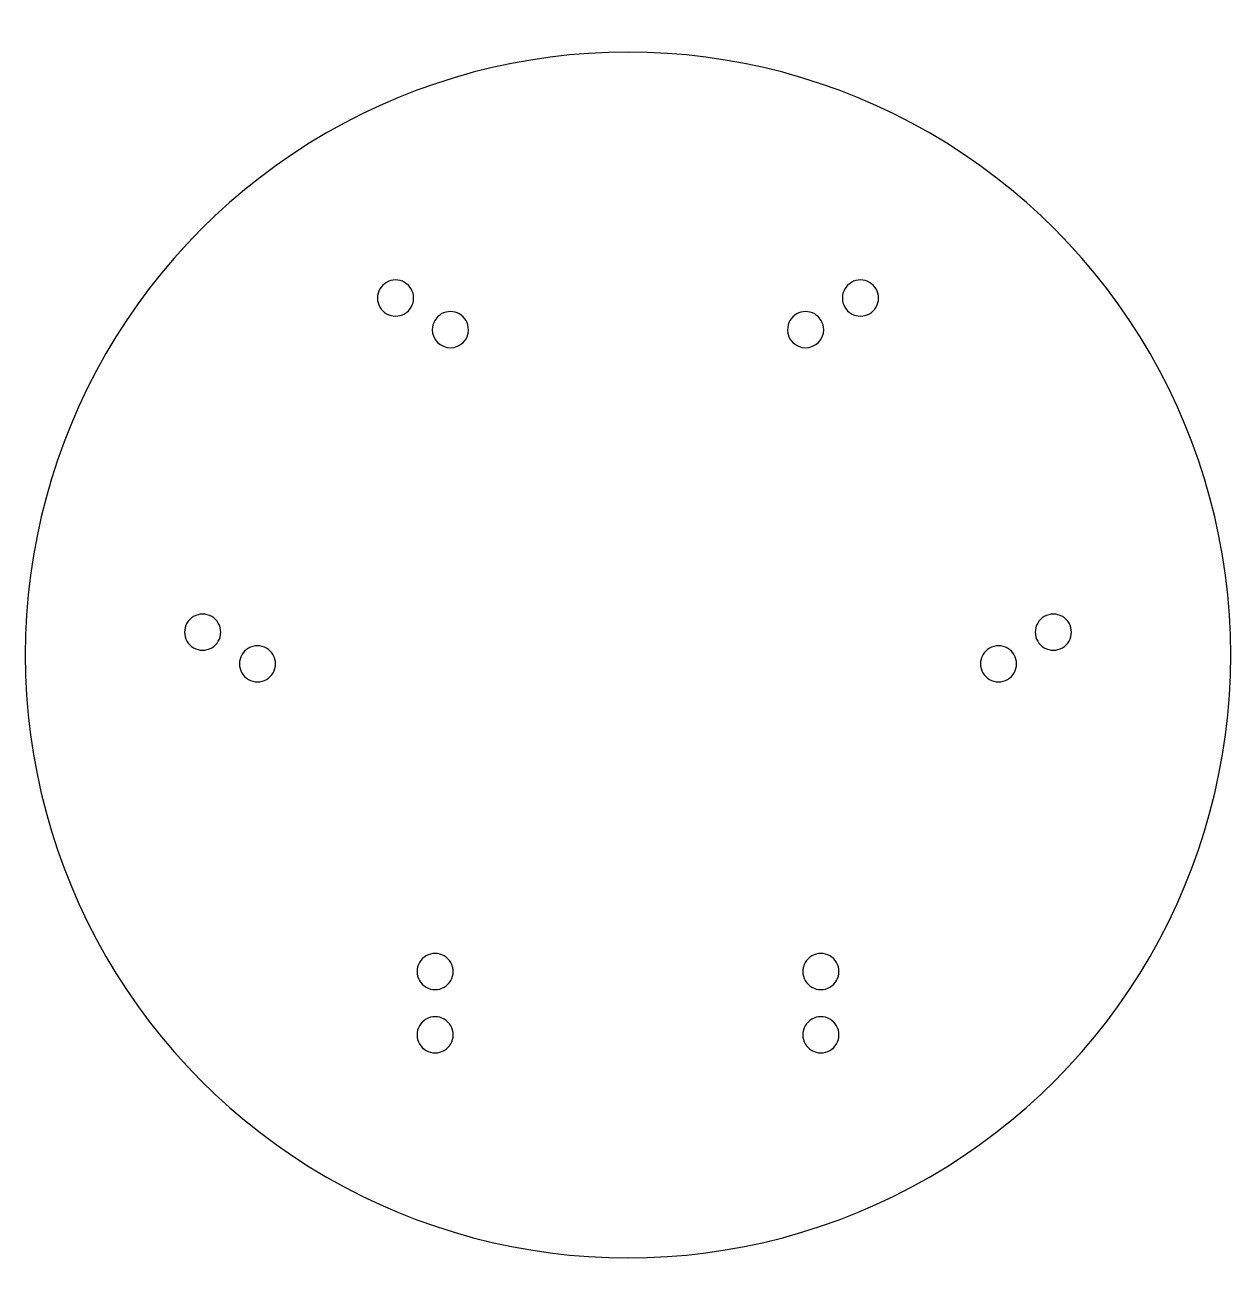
# Model space of a CAD drawing. Extents: x -100 to 100, y -104 to 104.
import ezdxf

# ---------------------------------------------------------------- set-up
doc = ezdxf.new("R2010")
doc.units = 0
doc.layers.get('0').update_dxf_attribs({"linetype": 'CONTINUOUS'})

msp = doc.modelspace()

# ---------------------------------------------------------------- linework, layer by layer
at = {"color": 7}
for p, q in [((-35.559599, 59.212812), (-35.559599, 59.212812)), ((41.559601, 59.212812), (41.559601, 59.212812)), ((-26.466333, 53.962812), (-26.466333, 53.962812)), ((32.466334, 53.962812), (32.466334, 53.962812)), ((-67.5596, 3.787198), (-67.5596, 3.787198)), ((73.559599, 3.787198), (73.559599, 3.787198)), ((100, 0), (100, 0)), ((-58.466332, -1.462813), (-58.466332, -1.462813)), ((64.466335, -1.462813), (64.466335, -1.462813)), ((-29.000001, -52.499992), (-29.000001, -52.499992)), ((35.000001, -52.499992), (35.000001, -52.499992)), ((-29.000001, -63.000014), (-29.000001, -63.000014)), ((35.000001, -63.000014), (35.000001, -63.000014))]:
    msp.add_line(p, q, dxfattribs=at)
for points in [[(50, 86.602542), (19.059893, 104.465821), (-19.059893, 104.465821), (-50, 86.602542)], [(-50, 86.602542), (-80.940108, 68.739262), (-100.000001, 35.726559), (-100, 0)], [(100, 0), (100.000001, 35.726559), (80.940108, 68.739262), (50, 86.602542)], [(-40.059601, 61.810889), (-40.987804, 61.27499), (-41.559601, 60.284609), (-41.559601, 59.212812)], [(-37.0596, 61.810889), (-37.987803, 62.346787), (-39.131397, 62.346787), (-40.059601, 61.810889)], [(-35.559599, 59.212812), (-35.559599, 60.284609), (-36.131396, 61.27499), (-37.0596, 61.810889)], [(37.0596, 61.810889), (36.131396, 61.27499), (35.559599, 60.284609), (35.559599, 59.212812)], [(40.059601, 61.810889), (39.131397, 62.346787), (37.987803, 62.346787), (37.0596, 61.810889)], [(41.559601, 59.212812), (41.559601, 60.284609), (40.987804, 61.27499), (40.059601, 61.810889)], [(-41.559601, 59.212812), (-41.559601, 58.141014), (-40.987804, 57.150633), (-40.059601, 56.614734)], [(-37.0596, 56.614734), (-36.131396, 57.150633), (-35.559599, 58.141014), (-35.559599, 59.212812)], [(35.559599, 59.212812), (35.559599, 58.141014), (36.131396, 57.150633), (37.0596, 56.614734)], [(40.059601, 56.614734), (40.987804, 57.150633), (41.559601, 58.141014), (41.559601, 59.212812)], [(-40.059601, 56.614734), (-39.131397, 56.078836), (-37.987803, 56.078836), (-37.0596, 56.614734)], [(-30.966599, 56.561655), (-31.894938, 56.025552), (-32.466662, 55.034828), (-32.466334, 53.962812)], [(-27.966068, 56.561655), (-28.894406, 57.097758), (-30.038261, 57.097758), (-30.966599, 56.561655)], [(-26.466333, 53.962812), (-26.466005, 55.034828), (-27.03773, 56.025552), (-27.966068, 56.561655)], [(27.966068, 56.561655), (27.03773, 56.025552), (26.466005, 55.034828), (26.466333, 53.962812)], [(30.966599, 56.561655), (30.038261, 57.097758), (28.894406, 57.097758), (27.966068, 56.561655)], [(32.466334, 53.962812), (32.466662, 55.034828), (31.894938, 56.025552), (30.966599, 56.561655)], [(37.0596, 56.614734), (37.987803, 56.078836), (39.131397, 56.078836), (40.059601, 56.614734)], [(-32.466334, 53.962812), (-32.465826, 52.306317), (-31.122829, 50.963732), (-29.466334, 50.963732)], [(-29.466334, 50.963732), (-27.809839, 50.963732), (-26.466842, 52.306317), (-26.466333, 53.962812)], [(26.466333, 53.962812), (26.466842, 52.306317), (27.809839, 50.963732), (29.466334, 50.963732)], [(29.466334, 50.963732), (31.122829, 50.963732), (32.465826, 52.306317), (32.466334, 53.962812)], [(-72.060131, 6.386808), (-72.988604, 5.8505), (-73.560257, 4.859433), (-73.559599, 3.787198)], [(-69.059068, 6.386808), (-69.987542, 6.923115), (-71.131658, 6.923115), (-72.060131, 6.386808)], [(-67.5596, 3.787198), (-67.558942, 4.859433), (-68.130595, 5.8505), (-69.059068, 6.386808)], [(69.059068, 6.386808), (68.130595, 5.8505), (67.558942, 4.859433), (67.5596, 3.787198)], [(72.060131, 6.386808), (71.131658, 6.923115), (69.987542, 6.923115), (69.059068, 6.386808)], [(73.559599, 3.787198), (73.560257, 4.859433), (72.988604, 5.8505), (72.060131, 6.386808)], [(-73.559599, 3.787198), (-73.560257, 2.714963), (-72.988604, 1.723895), (-72.060131, 1.187588)], [(-69.059068, 1.187588), (-68.130595, 1.723895), (-67.558942, 2.714963), (-67.5596, 3.787198)], [(67.5596, 3.787198), (67.558942, 2.714963), (68.130595, 1.723895), (69.059068, 1.187588)], [(72.060131, 1.187588), (72.988604, 1.723895), (73.560257, 2.714963), (73.559599, 3.787198)], [(-100, 0), (-100.000001, -35.72656), (-80.940109, -68.739262), (-50.000001, -86.602542)], [(-72.060131, 1.187588), (-71.131658, 0.65128), (-69.987542, 0.65128), (-69.059068, 1.187588)], [(-62.966334, 1.135264), (-63.894538, 0.599366), (-64.466335, -0.391016), (-64.466335, -1.462813)], [(-59.966333, 1.135264), (-60.894537, 1.671163), (-62.03813, 1.671163), (-62.966334, 1.135264)], [(-58.466332, -1.462813), (-58.466332, -0.391016), (-59.038129, 0.599366), (-59.966333, 1.135264)], [(50.000001, -86.602542), (80.940109, -68.739262), (100.000001, -35.72656), (100, 0)], [(59.966333, 1.135264), (59.038129, 0.599366), (58.466332, -0.391016), (58.466332, -1.462813)], [(62.966334, 1.135264), (62.03813, 1.671163), (60.894537, 1.671163), (59.966333, 1.135264)], [(64.466335, -1.462813), (64.466335, -0.391016), (63.894538, 0.599366), (62.966334, 1.135264)], [(69.059068, 1.187588), (69.987542, 0.65128), (71.131658, 0.65128), (72.060131, 1.187588)], [(-64.466335, -1.462813), (-64.466335, -2.53461), (-63.894538, -3.524991), (-62.966334, -4.06089)], [(-59.966333, -4.06089), (-59.038129, -3.524991), (-58.466332, -2.53461), (-58.466332, -1.462813)], [(58.466332, -1.462813), (58.466332, -2.53461), (59.038129, -3.524991), (59.966333, -4.06089)], [(62.966334, -4.06089), (63.894538, -3.524991), (64.466335, -2.53461), (64.466335, -1.462813)], [(-62.966334, -4.06089), (-62.03813, -4.596789), (-60.894537, -4.596789), (-59.966333, -4.06089)], [(59.966333, -4.06089), (60.894537, -4.596789), (62.03813, -4.596789), (62.966334, -4.06089)], [(-33.500532, -49.900383), (-34.429005, -50.43669), (-35.000658, -51.427757), (-35.000001, -52.499992)], [(-30.49947, -49.900383), (-31.427943, -49.364075), (-32.572059, -49.364075), (-33.500532, -49.900383)], [(-29.000001, -52.499992), (-28.999344, -51.427757), (-29.570996, -50.43669), (-30.49947, -49.900383)], [(30.49947, -49.900383), (29.570996, -50.43669), (28.999344, -51.427757), (29.000001, -52.499992)], [(33.500532, -49.900383), (32.572059, -49.364075), (31.427943, -49.364075), (30.49947, -49.900383)], [(35.000001, -52.499992), (35.000658, -51.427757), (34.429005, -50.43669), (33.500532, -49.900383)], [(-35.000001, -52.499992), (-35.000658, -53.572227), (-34.429005, -54.563295), (-33.500532, -55.099602)], [(-30.49947, -55.099602), (-29.570996, -54.563295), (-28.999344, -53.572227), (-29.000001, -52.499992)], [(29.000001, -52.499992), (28.999344, -53.572227), (29.570996, -54.563295), (30.49947, -55.099602)], [(33.500532, -55.099602), (34.429005, -54.563295), (35.000658, -53.572227), (35.000001, -52.499992)], [(-33.500532, -55.099602), (-32.572059, -55.63591), (-31.427943, -55.63591), (-30.49947, -55.099602)], [(30.49947, -55.099602), (31.427943, -55.63591), (32.572059, -55.63591), (33.500532, -55.099602)], [(-33.500532, -60.400404), (-34.429005, -60.936711), (-35.000658, -61.927779), (-35.000001, -63.000014)], [(-30.49947, -60.400404), (-31.427943, -59.864096), (-32.572059, -59.864096), (-33.500532, -60.400404)], [(-29.000001, -63.000014), (-28.999344, -61.927779), (-29.570996, -60.936711), (-30.49947, -60.400404)], [(30.49947, -60.400404), (29.570996, -60.936711), (28.999344, -61.927779), (29.000001, -63.000014)], [(33.500532, -60.400404), (32.572059, -59.864096), (31.427943, -59.864096), (30.49947, -60.400404)], [(35.000001, -63.000014), (35.000658, -61.927779), (34.429005, -60.936711), (33.500532, -60.400404)], [(-35.000001, -63.000014), (-35.000658, -64.072249), (-34.429005, -65.063316), (-33.500532, -65.599624)], [(-30.49947, -65.599624), (-29.570996, -65.063316), (-28.999344, -64.072249), (-29.000001, -63.000014)], [(29.000001, -63.000014), (28.999344, -64.072249), (29.570996, -65.063316), (30.49947, -65.599624)], [(33.500532, -65.599624), (34.429005, -65.063316), (35.000658, -64.072249), (35.000001, -63.000014)], [(-33.500532, -65.599624), (-32.572059, -66.135931), (-31.427943, -66.135931), (-30.49947, -65.599624)], [(30.49947, -65.599624), (31.427943, -66.135931), (32.572059, -66.135931), (33.500532, -65.599624)], [(-50.000001, -86.602542), (-19.059893, -104.465822), (19.059893, -104.465822), (50.000001, -86.602542)]]:
    msp.add_open_spline(points, degree=3, dxfattribs=at)

doc.saveas('drawing.dxf')
